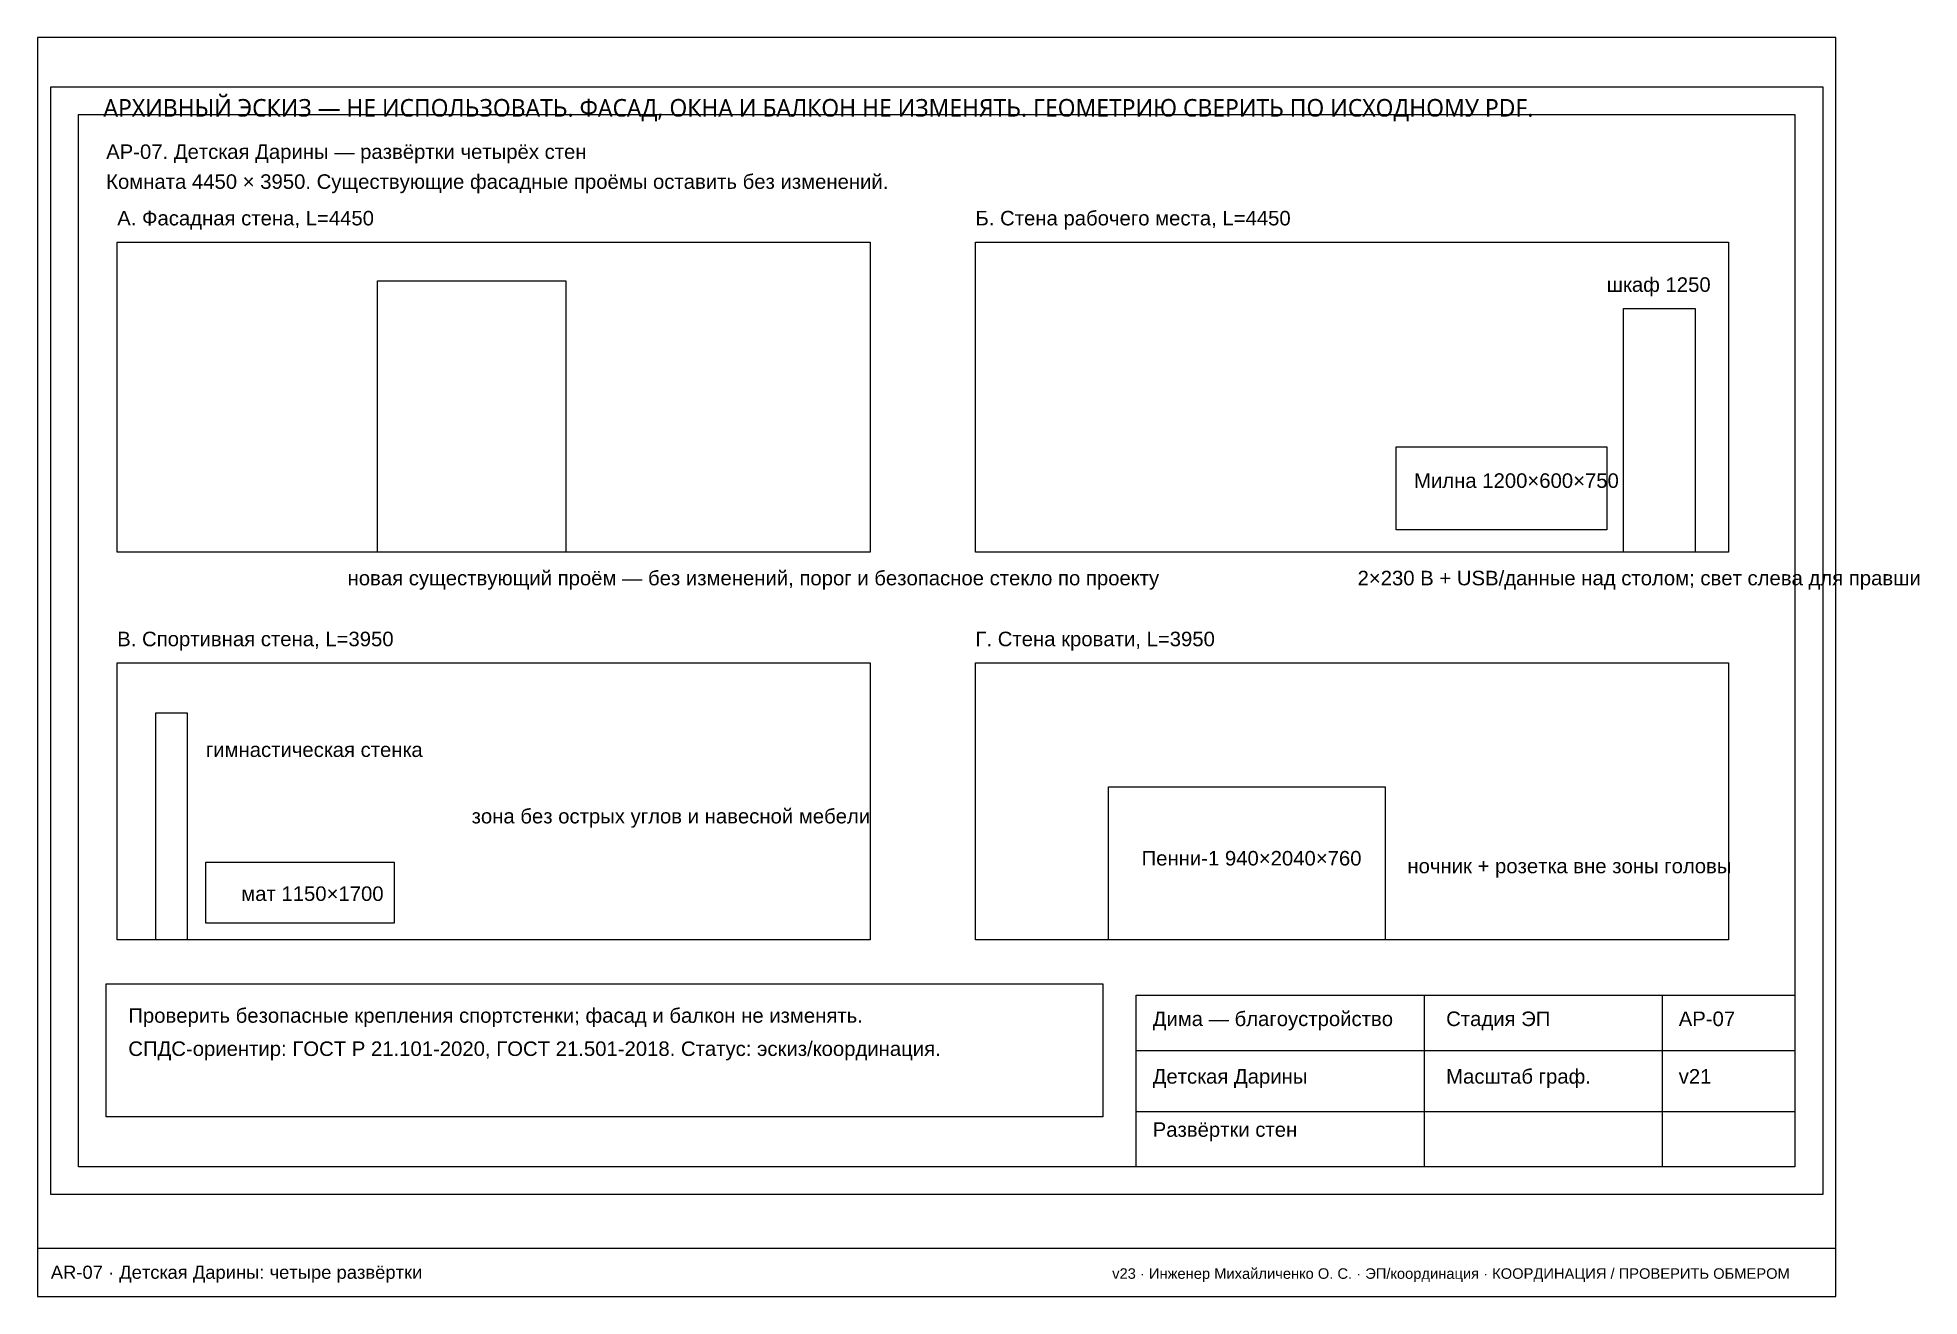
# Paper-space layout 'AR-07' of a CAD drawing. Header units: millimetres. Extents: x 5 to 434, y 5 to 292.
import ezdxf

# ---------------------------------------------------------------- set-up
doc = ezdxf.new("R2010")
doc.units = ezdxf.units.MM
for name, color, linetype in [('A-DIMS', 1, 'Continuous'), ('A-FRAME', 7, 'Continuous'), ('A-NOTES', 30, 'Continuous'), ('A-OBJECT', 8, 'Continuous'), ('A-TEXT', 7, 'Continuous'), ('A-WALL', 7, 'Continuous')]:
    doc.layers.add(name, color=color, linetype=linetype)
doc.styles.add('ARIAL', font='arial.ttf')
doc.styles.add('OpenSans', font='OpenSans-Regular.ttf')

psp = doc.layouts.new('AR-07')

# ---------------------------------------------------------------- linework, layer by layer
at = {"layer": 'A-FRAME'}
psp.add_line((5, 16), (415, 16), dxfattribs=at)
psp.add_lwpolyline([(5, 5), (415, 5), (415, 292), (5, 292)], close=True, dxfattribs=at)
at = {"layer": 'A-NOTES'}
psp.add_lwpolyline([(20.625, 76.225), (247.875, 76.225), (247.875, 45.925), (20.625, 45.925), (20.625, 76.225)], close=True, dxfattribs=at)
at = {"layer": 'A-OBJECT'}
for points in [[(8, 280.75), (412, 280.75), (412, 28.25), (8, 28.25), (8, 280.75)], [(23.15, 245.4), (194.85, 245.4), (194.85, 174.7), (23.15, 174.7), (23.15, 245.4)], [(218.8375, 245.4), (390.5375, 245.4), (390.5375, 174.7), (218.8375, 174.7), (218.8375, 245.4)], [(82.4875, 236.5625), (125.4125, 236.5625), (125.4125, 174.7), (82.4875, 174.7), (82.4875, 236.5625)], [(366.55, 230.25), (382.9625, 230.25), (382.9625, 174.7), (366.55, 174.7), (366.55, 230.25)], [(314.7875, 198.6875), (362.7625, 198.6875), (362.7625, 179.75), (314.7875, 179.75), (314.7875, 198.6875)], [(23.15, 149.45), (194.85, 149.45), (194.85, 86.325), (23.15, 86.325), (23.15, 149.45)], [(218.8375, 149.45), (390.5375, 149.45), (390.5375, 86.325), (218.8375, 86.325), (218.8375, 149.45)], [(31.9875, 138.0875), (39.0575, 138.0875), (39.0575, 86.325), (31.9875, 86.325), (31.9875, 138.0875)], [(249.1375, 121.17), (312.2625, 121.17), (312.2625, 86.325), (249.1375, 86.325), (249.1375, 121.17)], [(43.35, 104), (86.275, 104), (86.275, 90.1125), (43.35, 90.1125), (43.35, 104)]]:
    psp.add_lwpolyline(points, close=True, dxfattribs=at)
at = {"layer": 'A-WALL'}
for points in [[(14.3125, 274.4375), (405.6875, 274.4375), (405.6875, 34.5625), (14.3125, 34.5625), (14.3125, 274.4375)], [(255.45, 73.7), (405.6875, 73.7), (405.6875, 34.5625), (255.45, 34.5625), (255.45, 73.7)]]:
    psp.add_lwpolyline(points, close=True, dxfattribs=at)
for points in [[(321.1, 73.7), (321.1, 34.5625)], [(375.3875, 73.7), (375.3875, 34.5625)], [(255.45, 61.075), (405.6875, 61.075)], [(255.45, 47.1875), (405.6875, 47.1875)]]:
    psp.add_lwpolyline(points, dxfattribs=at)

# ---------------------------------------------------------------- texts
at = {"color": 1, "insert": (20, 278), "char_height": 4, "width": 370, "attachment_point": 1, "style": 'OpenSans'}
psp.add_mtext('АРХИВНЫЙ ЭСКИЗ — НЕ ИСПОЛЬЗОВАТЬ. ФАСАД, ОКНА И БАЛКОН НЕ ИЗМЕНЯТЬ. ГЕОМЕТРИЮ СВЕРИТЬ ПО ИСХОДНОМУ PDF.', dxfattribs=at)
at = {"layer": 'A-DIMS', "style": 'ARIAL'}
psp.add_text('v23 · Инженер Михайличенко О. С. · ЭП/координация · КООРДИНАЦИЯ / ПРОВЕРИТЬ ОБМЕРОМ', height=2.4, dxfattribs=at).set_placement((250, 9))
at = {"layer": 'A-TEXT', "style": 'ARIAL'}
for s, height, p in [('АР-07. Детская Дарины — развёртки четырёх стен', 3.3128, (20.625, 264.3375)), ('Комната 4450 × 3950. Существующие фасадные проёмы оставить без изменений.', 3.3128, (20.625, 257.52)), ('А. Фасадная стена, L=4450', 3.3128, (23.15, 249.1875)), ('Б. Стена рабочего места, L=4450', 3.3128, (218.8375, 249.1875)), ('шкаф 1250', 3.3128, (362.7625, 234.0375)), ('Милна 1200×600×750', 3.3128, (318.8275, 189.345)), ('новая существующий проём — без изменений, порог и безопасное стекло по проекту', 3.3128, (75.67, 167.125)), ('2×230 В + USB/данные над столом; свет слева для правши', 3.3128, (305.95, 167.125)), ('В. Спортивная стена, L=3950', 3.3128, (23.15, 153.2375)), ('Г. Стена кровати, L=3950', 3.3128, (218.8375, 153.2375)), ('гимнастическая стенка', 3.3128, (43.35, 127.9875)), ('зона без острых углов и навесной мебели', 3.3128, (103.95, 112.8375)), ('Пенни-1 940×2040×760', 3.3128, (256.7125, 103.2425)), ('ночник + розетка вне зоны головы', 3.3128, (317.3125, 101.475)), ('мат 1150×1700', 3.3128, (51.43, 95.1625)), ('Проверить безопасные крепления спортстенки; фасад и балкон не изменять.', 3.3128, (25.675, 67.3875)), ('Дима — благоустройство', 3.3128, (259.2375, 66.63)), ('Стадия ЭП', 3.3128, (326.15, 66.63)), ('АР-07', 3.3128, (379.175, 66.63)), ('СПДС-ориентир: ГОСТ Р 21.101-2020, ГОСТ 21.501-2018. Статус: эскиз/координация.', 3.3128, (25.675, 59.8125)), ('Детская Дарины', 3.3128, (259.2375, 53.5)), ('Масштаб граф.', 3.3128, (326.15, 53.5)), ('v21', 3.3128, (379.175, 53.5)), ('Развёртки стен', 3.3128, (259.2375, 41.38)), ('AR-07 · Детская Дарины: четыре развёртки', 3, (8, 9))]:
    psp.add_text(s, height=height, dxfattribs=at).set_placement(p)

doc.saveas('drawing.dxf')
